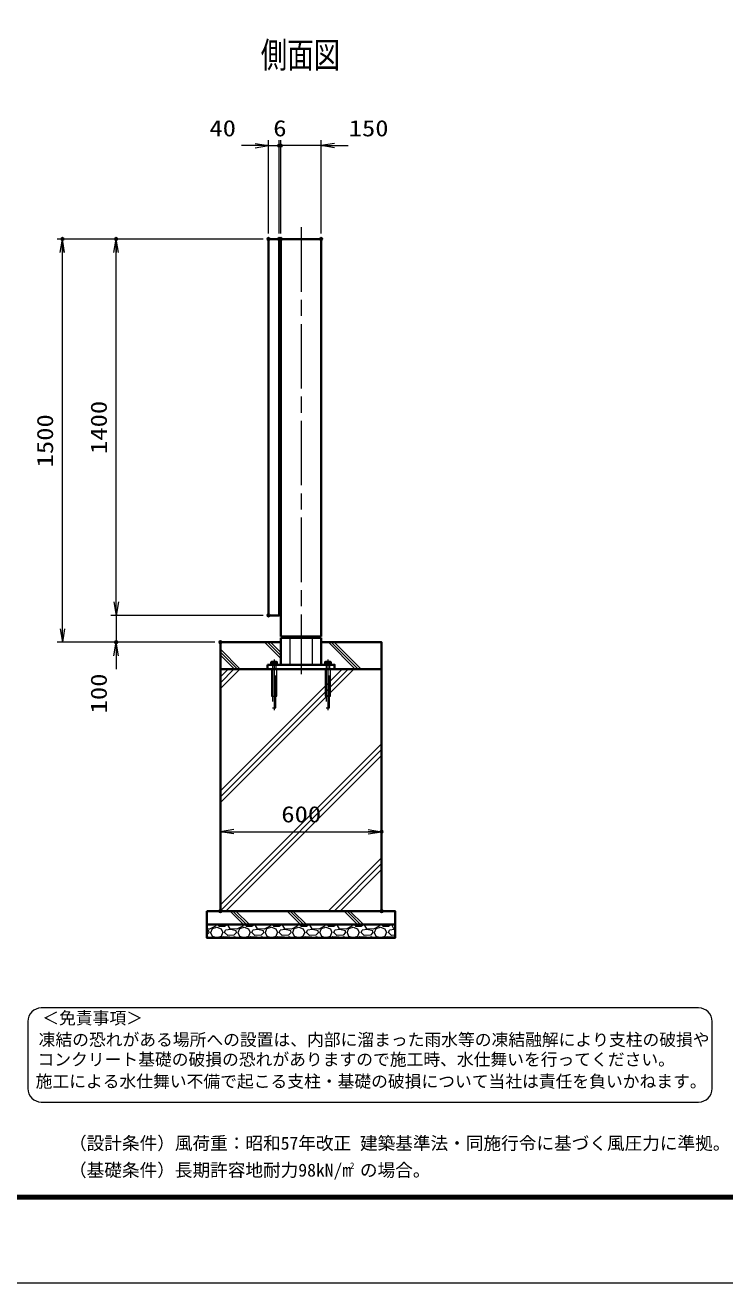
# Model space of a CAD drawing. Units: millimetres at full size. Extents: x -5940 to 5940, y -4200 to 4200.
# Drawn here: x 373 to 2976, y -4200 to 478 of the extents above; entities that cross this region are included whole.
import ezdxf
from ezdxf.enums import TextEntityAlignment as Align

# ---------------------------------------------------------------- set-up
doc = ezdxf.new("R2010")
doc.units = ezdxf.units.MM
doc.header["$LTSCALE"] = 20
doc.header["$PDMODE"] = 32
doc.header["$PDSIZE"] = 10
doc.linetypes.add('DASHED', pattern=[7.5, 6, -1.5])
doc.linetypes.add('USER1', pattern=[18, 12, -1.5, 3, -1.5])
for name, color, linetype, lineweight in [('0-0_D-TTL', 7, 'Continuous', 18), ('0-1_軸線', 200, 'USER1', 15), ('0-2_外形線', 7, 'Continuous', 35), ('0-3_寸法線', 4, 'Continuous', 18), ('0-4_0', 7, 'Continuous', 18), ('0-9_細線', 2, 'Continuous', 35), ('0-A_隠れ線', 140, 'DASHED', 18), ('0-B_ハッチング', 253, 'Continuous', 13), ('1-0_D-TTL-TXT', 7, 'Continuous', 18)]:
    doc.layers.add(name, color=color, linetype=linetype, lineweight=lineweight)
doc.layers.add('0-5_Defpoints', color=7, linetype='Continuous')
doc.layers.add('0-6_文字', color=254, linetype='Continuous')
doc.styles.add('ＭＳ ゴシック', font='')
doc.styles.get('ＭＳ ゴシック').set_extended_font_data('MS Gothic')

# ---------------------------------------------------------------- blocks, each defined once
blk = doc.blocks.new('_Open')
at = {"layer": '0-4_0'}
blk.add_line((-20, 3.333), (0, 0), dxfattribs=at)
blk.add_lwpolyline([(-20, -3.333), (0, 0), (-20, 0)], dxfattribs=at)
blk = doc.blocks.new('_DOTSMALL')
at = {"layer": '0-4_0'}
blk.add_line((-1.25, 0), (1.25, 0), dxfattribs=at)
blk = doc.blocks.new('PROFSP005ACXU6')
at = {"layer": '0-2_外形線'}
for p, q in [((12, 166), (12, 0)), ((199.9, 103.9), (12, 103.9)), ((12, -166), (12, 0)), ((216, 0), (216, 180)), ((199.9, -103.9), (12, -103.9))]:
    blk.add_line(p, q, dxfattribs=at)
for points in [[(108, 207.8), (12, 207.8), (12, 166), (0, 166), (0, 0)], [(108, -207.8), (12, -207.8), (12, -166), (0, -166), (0, 0)], [(216, 180), (199.9, 207.8), (108, 207.8)], [(216, 0), (216, -180), (199.9, -207.8), (108, -207.8)]]:
    blk.add_lwpolyline(points, dxfattribs=at)
for centre, radius, start, end in [((124, 155.9), 92, 325.61587, 34.38413), ((-127.9, 0), 343.9, 342.41211, 17.58789), ((124, -155.9), 92, 325.61587, 34.38413)]:
    blk.add_arc(centre, radius, start, end, dxfattribs=at)
blk = doc.blocks.new('A$C7A822601')
at = {"layer": '0-4_0', "rotation": 90}
blk.add_blockref('PROFSP005ACXU6', (0, 0), dxfattribs=at)

msp = doc.modelspace()

# ---------------------------------------------------------------- linework, layer by layer
at = {"layer": '0-0_D-TTL'}
for points in [[(-5940, -4200), (5940, -4200), (5940, 4200), (-5940, 4200)], [(-5558.14, 3889.71), (5558.14, 3889.71), (5558.14, -3888.86), (-5558.14, -3888.86)], [(-5554.61, 3886.18), (5554.61, 3886.18), (5554.61, -3885.32), (-5554.61, -3885.32)], [(-5551.07, 3882.64), (5551.07, 3882.64), (5551.07, -3881.79), (-5551.07, -3881.79)], [(-5547.54, 3879.11), (5547.54, 3879.11), (5547.54, -3878.25), (-5547.54, -3878.25)], [(-5544, 3875.57), (5544, 3875.57), (5544, -3874.71), (-5544, -3874.71)]]:
    msp.add_lwpolyline(points, close=True, dxfattribs=at)
at = {"layer": '0-1_軸線'}
for p, q in [((1399.3, -273.32), (1399.3, -1935.54)), ((1299.3, -1881.69), (1299.3, -2069.57)), ((1499.3, -1881.69), (1499.3, -2069.57))]:
    msp.add_line(p, q, dxfattribs=at)
at = {"layer": '0-2_外形線'}
for p, q in [((1324.3, -317.03), (1324.3, -1796.03)), ((1324.3, -317.03), (1474.3, -317.03)), ((1474.3, -317.03), (1474.3, -1796.03)), ((1474.3, -1796.03), (1324.3, -1796.03)), ((1474.3, -1801.03), (1324.3, -1801.03)), ((1324.3, -1801.03), (1324.3, -1901.03)), ((1474.3, -1801.03), (1474.3, -1901.03))]:
    msp.add_line(p, q, dxfattribs=at)
for points in [[(1318.3, -317.03), (1278.3, -317.03), (1278.3, -1717.03), (1318.3, -1717.03)], [(1318.3, -382.03), (1324.3, -382.03), (1324.3, -332.03), (1318.3, -332.03)], [(1318.3, -1702.03), (1324.3, -1702.03), (1324.3, -1652.03), (1318.3, -1652.03)], [(1099.3, -1917.03), (1699.3, -1917.03), (1699.3, -2817.03), (1099.3, -2817.03)], [(1274.3, -1901.03), (1524.3, -1901.03), (1524.3, -1917.03), (1274.3, -1917.03)], [(1049.3, -2817.03), (1749.3, -2817.03), (1749.3, -2867.03), (1049.3, -2867.03)], [(1749.3, -2867.03), (1049.3, -2867.03), (1049.3, -2917.03), (1749.3, -2917.03)]]:
    msp.add_lwpolyline(points, close=True, dxfattribs=at)
msp.add_lwpolyline([(1324.3, -1817.03), (1099.3, -1817.03), (1099.3, -1917.03), (1699.3, -1917.03), (1699.3, -1817.03), (1474.3, -1817.03)], dxfattribs=at)
at = {"layer": '0-3_寸法線'}
for p, q in [((1278.3, -297.03), (1278.3, 50.3)), ((1318.3, -297.03), (1318.3, 50.3)), ((1318.3, -297.03), (1318.3, 50.3)), ((1324.3, -297.03), (1324.3, 50.3)), ((1324.3, -297.03), (1324.3, 50.3)), ((1474.3, -297.03), (1474.3, 50.3)), ((1228.3, 30.3), (1178.3, 30.3)), ((1278.3, 30.3), (1318.3, 30.3)), ((1324.3, 30.3), (1318.3, 30.3)), ((1474.3, 30.3), (1324.3, 30.3)), ((1524.3, 30.3), (1574.3, 30.3)), ((1258.3, -317.03), (491.58, -317.03)), ((511.58, -1817.03), (511.58, -317.03)), ((1258.3, -317.03), (691.58, -317.03)), ((711.58, -1717.03), (711.58, -317.03)), ((711.58, -1667.03), (711.58, -1617.03)), ((1258.3, -1717.03), (691.58, -1717.03)), ((1258.3, -1717.03), (691.58, -1717.03)), ((711.58, -1717.03), (711.58, -1817.03)), ((1079.3, -1817.03), (491.58, -1817.03)), ((1079.3, -1817.03), (691.58, -1817.03)), ((711.58, -1867.03), (711.58, -1917.03)), ((1099.3, -2797.03), (1099.3, -2501.69)), ((1099.3, -2521.69), (1699.3, -2521.69)), ((1699.3, -2797.03), (1699.3, -2501.69))]:
    msp.add_line(p, q, dxfattribs=at)
at = {"layer": '0-5_Defpoints'}
for p in [(1318.3, 30.3), (1324.3, 30.3), (511.58, -317.03), (711.58, -317.03), (1278.3, -317.03), (1278.3, -317.03), (1318.3, -317.03), (1324.3, -317.03), (1474.3, -317.03), (1278.3, -1717.03), (711.58, -1817.03), (1099.3, -1817.03), (1699.3, -2521.69), (1099.3, -2817.03), (1699.3, -2817.03)]:
    msp.add_point(p, dxfattribs=at)
at = {"layer": '0-9_細線'}
for p, q in [((1358, -1796.03), (1358, -1801.03)), ((1440.6, -1796.03), (1440.6, -1801.03))]:
    msp.add_line(p, q, dxfattribs=at)
at = {"layer": '0-A_隠れ線'}
for p, q in [((1358, -1801.03), (1358, -1901.03)), ((1440.6, -1801.03), (1440.6, -1901.03)), ((1293.3, -1901.03), (1293.3, -1917.03)), ((1293.3, -1917.03), (1293.3, -2061.03)), ((1305.3, -1901.03), (1305.3, -1917.03)), ((1305.3, -2061.03), (1305.3, -1917.03)), ((1489.3, -1917.03), (1489.3, -2017.03)), ((1493.3, -1901.03), (1493.3, -1917.03)), ((1505.3, -1901.03), (1505.3, -1917.03)), ((1505.3, -2061.03), (1505.3, -1917.03)), ((1509.3, -2017.03), (1509.3, -1917.03)), ((1489.3, -2017.03), (1509.3, -2017.03)), ((1293.3, -2061.03), (1305.3, -2061.03))]:
    msp.add_line(p, q, dxfattribs=at)
for points in [[(1289.3, -1917.03), (1289.3, -2017.03), (1309.3, -2017.03), (1309.3, -1917.03)], [(1493.3, -1917.03), (1493.3, -2061.03), (1505.3, -2061.03)]]:
    msp.add_lwpolyline(points, dxfattribs=at)
at = {"layer": '0-B_ハッチング'}
for p, q in [((1324.3, -1877.41), (1263.92, -1817.03)), ((1324.3, -1866.53), (1274.79, -1817.03)), ((1324.3, -1855.66), (1285.67, -1817.03)), ((1601.05, -1917.03), (1501.05, -1817.03)), ((1611.93, -1917.03), (1511.93, -1817.03)), ((1622.8, -1917.03), (1522.8, -1817.03)), ((1173.54, -1917.03), (1099.3, -1842.79)), ((1162.66, -1917.03), (1099.3, -1853.66)), ((1151.79, -1917.03), (1099.3, -1864.54)), ((1099.3, -1945.9), (1128.17, -1917.03)), ((1099.3, -2370.17), (1552.44, -1917.03)), ((1099.3, -1967.65), (1149.92, -1917.03)), ((1099.3, -2391.92), (1574.19, -1917.03)), ((1099.3, -1989.4), (1171.67, -1917.03)), ((1099.3, -2413.67), (1595.94, -1917.03)), ((1099.3, -2794.43), (1699.3, -2194.43)), ((1099.3, -2816.18), (1699.3, -2216.18)), ((1120.2, -2817.03), (1699.3, -2237.93)), ((1500.96, -2817.03), (1699.3, -2618.7)), ((1522.71, -2817.03), (1699.3, -2640.45)), ((1544.46, -2817.03), (1699.3, -2662.2)), ((1185.37, -2867.03), (1135.37, -2817.03)), ((1196.24, -2867.03), (1146.24, -2817.03)), ((1207.12, -2867.03), (1157.12, -2817.03)), ((1397.5, -2867.03), (1347.5, -2817.03)), ((1408.38, -2867.03), (1358.38, -2817.03)), ((1419.25, -2867.03), (1369.25, -2817.03)), ((1609.63, -2867.03), (1559.63, -2817.03)), ((1620.51, -2867.03), (1570.51, -2817.03)), ((1631.38, -2867.03), (1581.38, -2817.03)), ((1059.43, -2884.97), (1049.3, -2884.16)), ((1056.38, -2891.06), (1049.3, -2889.29)), ((1057.4, -2896.14), (1049.3, -2905.15)), ((1057.4, -2896.14), (1056.38, -2891.06)), ((1080.77, -2873.79), (1059.43, -2884.97)), ((1062.48, -2896.14), (1068.58, -2910.37)), ((1063.5, -2896.14), (1069.59, -2881.92)), ((1069.59, -2881.92), (1085.85, -2876.84)), ((1082.7, -2867.03), (1080.77, -2873.79)), ((1085.85, -2876.84), (1102.1, -2882.94)), ((1091.56, -2867.03), (1093.98, -2872.78)), ((1093.98, -2872.78), (1115.31, -2873.79)), ((1102.1, -2882.94), (1108.2, -2896.14)), ((1103.12, -2910.37), (1108.2, -2896.14)), ((1115.31, -2873.79), (1124.06, -2867.03)), ((1115.31, -2896.14), (1118.36, -2888.02)), ((1126.49, -2908.34), (1115.31, -2896.14)), ((1137.66, -2885.98), (1118.36, -2888.02)), ((1128.52, -2870.74), (1131.86, -2867.03)), ((1135.63, -2882.94), (1128.52, -2870.74)), ((1161.03, -2884.97), (1135.63, -2882.94)), ((1157.98, -2891.06), (1137.66, -2885.98)), ((1159, -2896.14), (1149.86, -2906.3)), ((1159, -2896.14), (1157.98, -2891.06)), ((1182.37, -2873.79), (1161.03, -2884.97)), ((1164.08, -2896.14), (1170.18, -2910.37)), ((1165.1, -2896.14), (1171.19, -2881.92)), ((1171.19, -2881.92), (1187.45, -2876.84)), ((1184.3, -2867.03), (1182.37, -2873.79)), ((1187.45, -2876.84), (1203.7, -2882.94)), ((1193.16, -2867.03), (1195.58, -2872.78)), ((1195.58, -2872.78), (1216.91, -2873.79)), ((1203.7, -2882.94), (1209.8, -2896.14)), ((1204.72, -2910.37), (1209.8, -2896.14)), ((1216.91, -2873.79), (1225.66, -2867.03)), ((1216.91, -2896.14), (1219.96, -2888.02)), ((1228.09, -2908.34), (1216.91, -2896.14)), ((1239.26, -2885.98), (1219.96, -2888.02)), ((1230.12, -2870.74), (1233.46, -2867.03)), ((1237.23, -2882.94), (1230.12, -2870.74)), ((1262.63, -2884.97), (1237.23, -2882.94)), ((1259.58, -2891.06), (1239.26, -2885.98)), ((1260.6, -2896.14), (1251.46, -2906.3)), ((1260.6, -2896.14), (1259.58, -2891.06)), ((1283.97, -2873.79), (1262.63, -2884.97)), ((1265.68, -2896.14), (1271.78, -2910.37)), ((1266.7, -2896.14), (1272.79, -2881.92)), ((1272.79, -2881.92), (1289.05, -2876.84)), ((1285.9, -2867.03), (1283.97, -2873.79)), ((1289.05, -2876.84), (1305.3, -2882.94)), ((1294.76, -2867.03), (1297.18, -2872.78)), ((1297.18, -2872.78), (1318.51, -2873.79)), ((1305.3, -2882.94), (1311.4, -2896.14)), ((1306.32, -2910.37), (1311.4, -2896.14)), ((1318.51, -2873.79), (1327.26, -2867.03)), ((1318.51, -2896.14), (1321.56, -2888.02)), ((1329.69, -2908.34), (1318.51, -2896.14)), ((1340.86, -2885.98), (1321.56, -2888.02)), ((1331.72, -2870.74), (1335.06, -2867.03)), ((1338.83, -2882.94), (1331.72, -2870.74)), ((1364.23, -2884.97), (1338.83, -2882.94)), ((1361.18, -2891.06), (1340.86, -2885.98)), ((1362.2, -2896.14), (1353.06, -2906.3)), ((1362.2, -2896.14), (1361.18, -2891.06)), ((1385.57, -2873.79), (1364.23, -2884.97)), ((1367.28, -2896.14), (1373.38, -2910.37)), ((1368.3, -2896.14), (1374.39, -2881.92)), ((1374.39, -2881.92), (1390.65, -2876.84)), ((1387.5, -2867.03), (1385.57, -2873.79)), ((1390.65, -2876.84), (1406.9, -2882.94)), ((1396.36, -2867.03), (1398.78, -2872.78)), ((1398.78, -2872.78), (1420.11, -2873.79)), ((1406.9, -2882.94), (1413, -2896.14)), ((1407.92, -2910.37), (1413, -2896.14)), ((1420.11, -2873.79), (1428.86, -2867.03)), ((1420.11, -2896.14), (1423.16, -2888.02)), ((1431.29, -2908.34), (1420.11, -2896.14)), ((1442.46, -2885.98), (1423.16, -2888.02)), ((1433.32, -2870.74), (1436.66, -2867.03)), ((1440.43, -2882.94), (1433.32, -2870.74)), ((1465.83, -2884.97), (1440.43, -2882.94)), ((1462.78, -2891.06), (1442.46, -2885.98)), ((1463.8, -2896.14), (1454.66, -2906.3)), ((1463.8, -2896.14), (1462.78, -2891.06)), ((1487.17, -2873.79), (1465.83, -2884.97)), ((1468.88, -2896.14), (1474.98, -2910.37)), ((1469.9, -2896.14), (1475.99, -2881.92)), ((1475.99, -2881.92), (1492.25, -2876.84)), ((1489.1, -2867.03), (1487.17, -2873.79)), ((1492.25, -2876.84), (1508.5, -2882.94)), ((1497.96, -2867.03), (1500.38, -2872.78)), ((1500.38, -2872.78), (1521.71, -2873.79)), ((1508.5, -2882.94), (1514.6, -2896.14)), ((1509.52, -2910.37), (1514.6, -2896.14)), ((1521.71, -2873.79), (1530.46, -2867.03)), ((1521.71, -2896.14), (1524.76, -2888.02)), ((1532.89, -2908.34), (1521.71, -2896.14)), ((1544.06, -2885.98), (1524.76, -2888.02)), ((1534.92, -2870.74), (1538.26, -2867.03)), ((1542.03, -2882.94), (1534.92, -2870.74)), ((1567.43, -2884.97), (1542.03, -2882.94)), ((1564.38, -2891.06), (1544.06, -2885.98)), ((1565.4, -2896.14), (1556.26, -2906.3)), ((1565.4, -2896.14), (1564.38, -2891.06)), ((1588.77, -2873.79), (1567.43, -2884.97)), ((1570.48, -2896.14), (1576.58, -2910.37)), ((1571.5, -2896.14), (1577.59, -2881.92)), ((1577.59, -2881.92), (1593.85, -2876.84)), ((1590.7, -2867.03), (1588.77, -2873.79)), ((1593.85, -2876.84), (1610.1, -2882.94)), ((1599.56, -2867.03), (1601.98, -2872.78)), ((1601.98, -2872.78), (1623.31, -2873.79)), ((1610.1, -2882.94), (1616.2, -2896.14)), ((1611.12, -2910.37), (1616.2, -2896.14)), ((1623.31, -2873.79), (1632.06, -2867.03)), ((1623.31, -2896.14), (1626.36, -2888.02)), ((1634.49, -2908.34), (1623.31, -2896.14)), ((1645.66, -2885.98), (1626.36, -2888.02)), ((1636.52, -2870.74), (1639.86, -2867.03)), ((1643.63, -2882.94), (1636.52, -2870.74)), ((1669.03, -2884.97), (1643.63, -2882.94)), ((1665.98, -2891.06), (1645.66, -2885.98)), ((1667, -2896.14), (1657.86, -2906.3)), ((1667, -2896.14), (1665.98, -2891.06)), ((1690.37, -2873.79), (1669.03, -2884.97)), ((1672.08, -2896.14), (1678.18, -2910.37)), ((1673.1, -2896.14), (1679.19, -2881.92)), ((1679.19, -2881.92), (1695.45, -2876.84)), ((1692.3, -2867.03), (1690.37, -2873.79)), ((1695.45, -2876.84), (1711.7, -2882.94)), ((1701.16, -2867.03), (1703.58, -2872.78)), ((1703.58, -2872.78), (1724.91, -2873.79)), ((1711.7, -2882.94), (1717.8, -2896.14)), ((1712.72, -2910.37), (1717.8, -2896.14)), ((1724.91, -2873.79), (1733.66, -2867.03)), ((1724.91, -2896.14), (1727.96, -2888.02)), ((1736.09, -2908.34), (1724.91, -2896.14)), ((1747.26, -2885.98), (1727.96, -2888.02)), ((1738.12, -2870.74), (1741.46, -2867.03)), ((1745.23, -2882.94), (1738.12, -2870.74)), ((1749.3, -2883.26), (1745.23, -2882.94)), ((1749.3, -2886.49), (1747.26, -2885.98)), ((1050.29, -2912.4), (1049.3, -2912.82)), ((1062.48, -2916.46), (1050.29, -2912.4)), ((1061.54, -2917.03), (1062.48, -2916.46)), ((1068.58, -2910.37), (1085.85, -2915.45)), ((1085.85, -2915.45), (1103.12, -2910.37)), ((1110.23, -2912.4), (1105.16, -2917.03)), ((1134.62, -2914.43), (1110.23, -2912.4)), ((1149.86, -2906.3), (1126.49, -2908.34)), ((1136.2, -2917.03), (1134.62, -2914.43)), ((1151.89, -2912.4), (1144.78, -2915.45)), ((1144.78, -2915.45), (1145.41, -2917.03)), ((1164.08, -2916.46), (1151.89, -2912.4)), ((1163.14, -2917.03), (1164.08, -2916.46)), ((1170.18, -2910.37), (1187.45, -2915.45)), ((1187.45, -2915.45), (1204.72, -2910.37)), ((1211.83, -2912.4), (1206.76, -2917.03)), ((1236.22, -2914.43), (1211.83, -2912.4)), ((1251.46, -2906.3), (1228.09, -2908.34)), ((1237.8, -2917.03), (1236.22, -2914.43)), ((1253.49, -2912.4), (1246.38, -2915.45)), ((1246.38, -2915.45), (1247.01, -2917.03)), ((1265.68, -2916.46), (1253.49, -2912.4)), ((1264.74, -2917.03), (1265.68, -2916.46)), ((1271.78, -2910.37), (1289.05, -2915.45)), ((1289.05, -2915.45), (1306.32, -2910.37)), ((1313.43, -2912.4), (1308.36, -2917.03)), ((1337.82, -2914.43), (1313.43, -2912.4)), ((1353.06, -2906.3), (1329.69, -2908.34)), ((1339.4, -2917.03), (1337.82, -2914.43)), ((1355.09, -2912.4), (1347.98, -2915.45)), ((1347.98, -2915.45), (1348.61, -2917.03)), ((1367.28, -2916.46), (1355.09, -2912.4)), ((1366.34, -2917.03), (1367.28, -2916.46)), ((1373.38, -2910.37), (1390.65, -2915.45)), ((1390.65, -2915.45), (1407.92, -2910.37)), ((1415.03, -2912.4), (1409.96, -2917.03)), ((1439.42, -2914.43), (1415.03, -2912.4)), ((1454.66, -2906.3), (1431.29, -2908.34)), ((1441, -2917.03), (1439.42, -2914.43)), ((1456.69, -2912.4), (1449.58, -2915.45)), ((1449.58, -2915.45), (1450.21, -2917.03)), ((1468.88, -2916.46), (1456.69, -2912.4)), ((1467.94, -2917.03), (1468.88, -2916.46)), ((1474.98, -2910.37), (1492.25, -2915.45)), ((1492.25, -2915.45), (1509.52, -2910.37)), ((1516.63, -2912.4), (1511.56, -2917.03)), ((1541.02, -2914.43), (1516.63, -2912.4)), ((1556.26, -2906.3), (1532.89, -2908.34)), ((1542.6, -2917.03), (1541.02, -2914.43)), ((1558.29, -2912.4), (1551.18, -2915.45)), ((1551.18, -2915.45), (1551.81, -2917.03)), ((1570.48, -2916.46), (1558.29, -2912.4)), ((1569.54, -2917.03), (1570.48, -2916.46)), ((1576.58, -2910.37), (1593.85, -2915.45)), ((1593.85, -2915.45), (1611.12, -2910.37)), ((1618.23, -2912.4), (1613.16, -2917.03)), ((1642.62, -2914.43), (1618.23, -2912.4)), ((1657.86, -2906.3), (1634.49, -2908.34)), ((1644.2, -2917.03), (1642.62, -2914.43)), ((1659.89, -2912.4), (1652.78, -2915.45)), ((1652.78, -2915.45), (1653.41, -2917.03)), ((1672.08, -2916.46), (1659.89, -2912.4)), ((1671.14, -2917.03), (1672.08, -2916.46)), ((1678.18, -2910.37), (1695.45, -2915.45)), ((1695.45, -2915.45), (1712.72, -2910.37)), ((1719.83, -2912.4), (1714.76, -2917.03)), ((1744.22, -2914.43), (1719.83, -2912.4)), ((1749.3, -2907.19), (1736.09, -2908.34)), ((1745.8, -2917.03), (1744.22, -2914.43))]:
    msp.add_line(p, q, dxfattribs=at)
at = {"layer": '1-0_D-TTL-TXT', "color": 2}
for p, q in [((2878.63, -3177.42), (433.08, -3177.42)), ((383.08, -3227.42), (383.08, -3477.42)), ((2928.63, -3477.42), (2928.63, -3227.42)), ((433.08, -3527.42), (2878.63, -3527.42))]:
    msp.add_line(p, q, dxfattribs=at)
for centre, start, end in [((433.08, -3227.42), 90, 180), ((2878.63, -3227.42), 0, 90), ((433.08, -3477.42), 180, 270), ((2878.63, -3477.42), 270, 0)]:
    msp.add_arc(centre, 50, start, end, dxfattribs=at)

# ---------------------------------------------------------------- block references
at = {"layer": '0-3_寸法線', "xscale": 2.5, "yscale": 2.5}
for name, p in [('_Open', (1278.3, 30.3)), ('_DOTSMALL', (1318.3, 30.3)), ('_DOTSMALL', (1324.3, 30.3)), ('_Open', (1699.3, -2521.69))]:
    msp.add_blockref(name, p, dxfattribs=at)
for name, p, rotation in [('_DOTSMALL', (1318.3, 30.3), 180), ('_DOTSMALL', (1324.3, 30.3), 180), ('_Open', (1474.3, 30.3), 180), ('_Open', (511.58, -317.03), 90), ('_Open', (711.58, -317.03), 90), ('_Open', (711.58, -1717.03), 270), ('_Open', (711.58, -1717.03), 270), ('_Open', (511.58, -1817.03), 270), ('_Open', (711.58, -1817.03), 90), ('_Open', (1099.3, -2521.69), 180)]:
    msp.add_blockref(name, p, dxfattribs=dict(at, rotation=rotation))
at = {"layer": '0-9_細線', "xscale": 0.05, "yscale": 0.05}
for p in [(1299.3, -1901.03), (1499.3, -1901.03)]:
    msp.add_blockref('A$C7A822601', p, dxfattribs=at)

# ---------------------------------------------------------------- texts
at = {"layer": '0-3_寸法線', "color": 254, "style": 'ＭＳ ゴシック', "width": 1.2}
for s, p in [('40', (1058.48, 46.64)), ('6', (1296.1, 46.64)), ('150', (1576.67, 46.64)), ('600', (1326.1, -2505.35))]:
    msp.add_text(s, height=60.56, dxfattribs=at).set_placement(p, align=Align.BOTTOM_LEFT)
for s, p in [('1400', (695.24, -1116.63)), ('1500', (495.24, -1166.63)), ('100', (695.24, -2081.71))]:
    msp.add_text(s, height=60.56, rotation=90, dxfattribs=at).set_placement(p, align=Align.BOTTOM_LEFT)
at = {"layer": '0-6_文字', "style": 'ＭＳ ゴシック', "width": 0.75}
msp.add_text('側面図', height=96.19, dxfattribs=at).set_placement((1249.53, 290.71), align=Align.BOTTOM_LEFT)
at = {"layer": '1-0_D-TTL-TXT', "style": 'ＭＳ ゴシック'}
for s, height, p in [('＜免責事項＞ \u3000\u3000', 45.75, (436.78, -3251.6)), ('凍結の恐れがある場所への設置は、内部に溜まった雨水等の凍結融解により支柱の破損や', 45.75, (423.26, -3332.09)), ('コンクリート基礎の破損の恐れがありますので施工時、水仕舞いを行ってください。', 45.75, (419.15, -3405.52)), ('施工による水仕舞い不備で起こる支柱・基礎の破損について当社は責任を負いかねます。 ', 45.75, (412.16, -3487.01)), ('（設計条件）風荷重：昭和57年改正 建築基準法・同施行令に基づく風圧力に準拠。', 48.11, (536.29, -3719.1)), ('（基礎条件）長期許容地耐力98kN/m の場合。', 48.11, (536.29, -3819.1)), ('2', 24.05, (1581.7, -3783.3))]:
    msp.add_text(s, height=height, dxfattribs=at).set_placement(p, align=Align.BOTTOM_LEFT)

doc.saveas('drawing.dxf')
